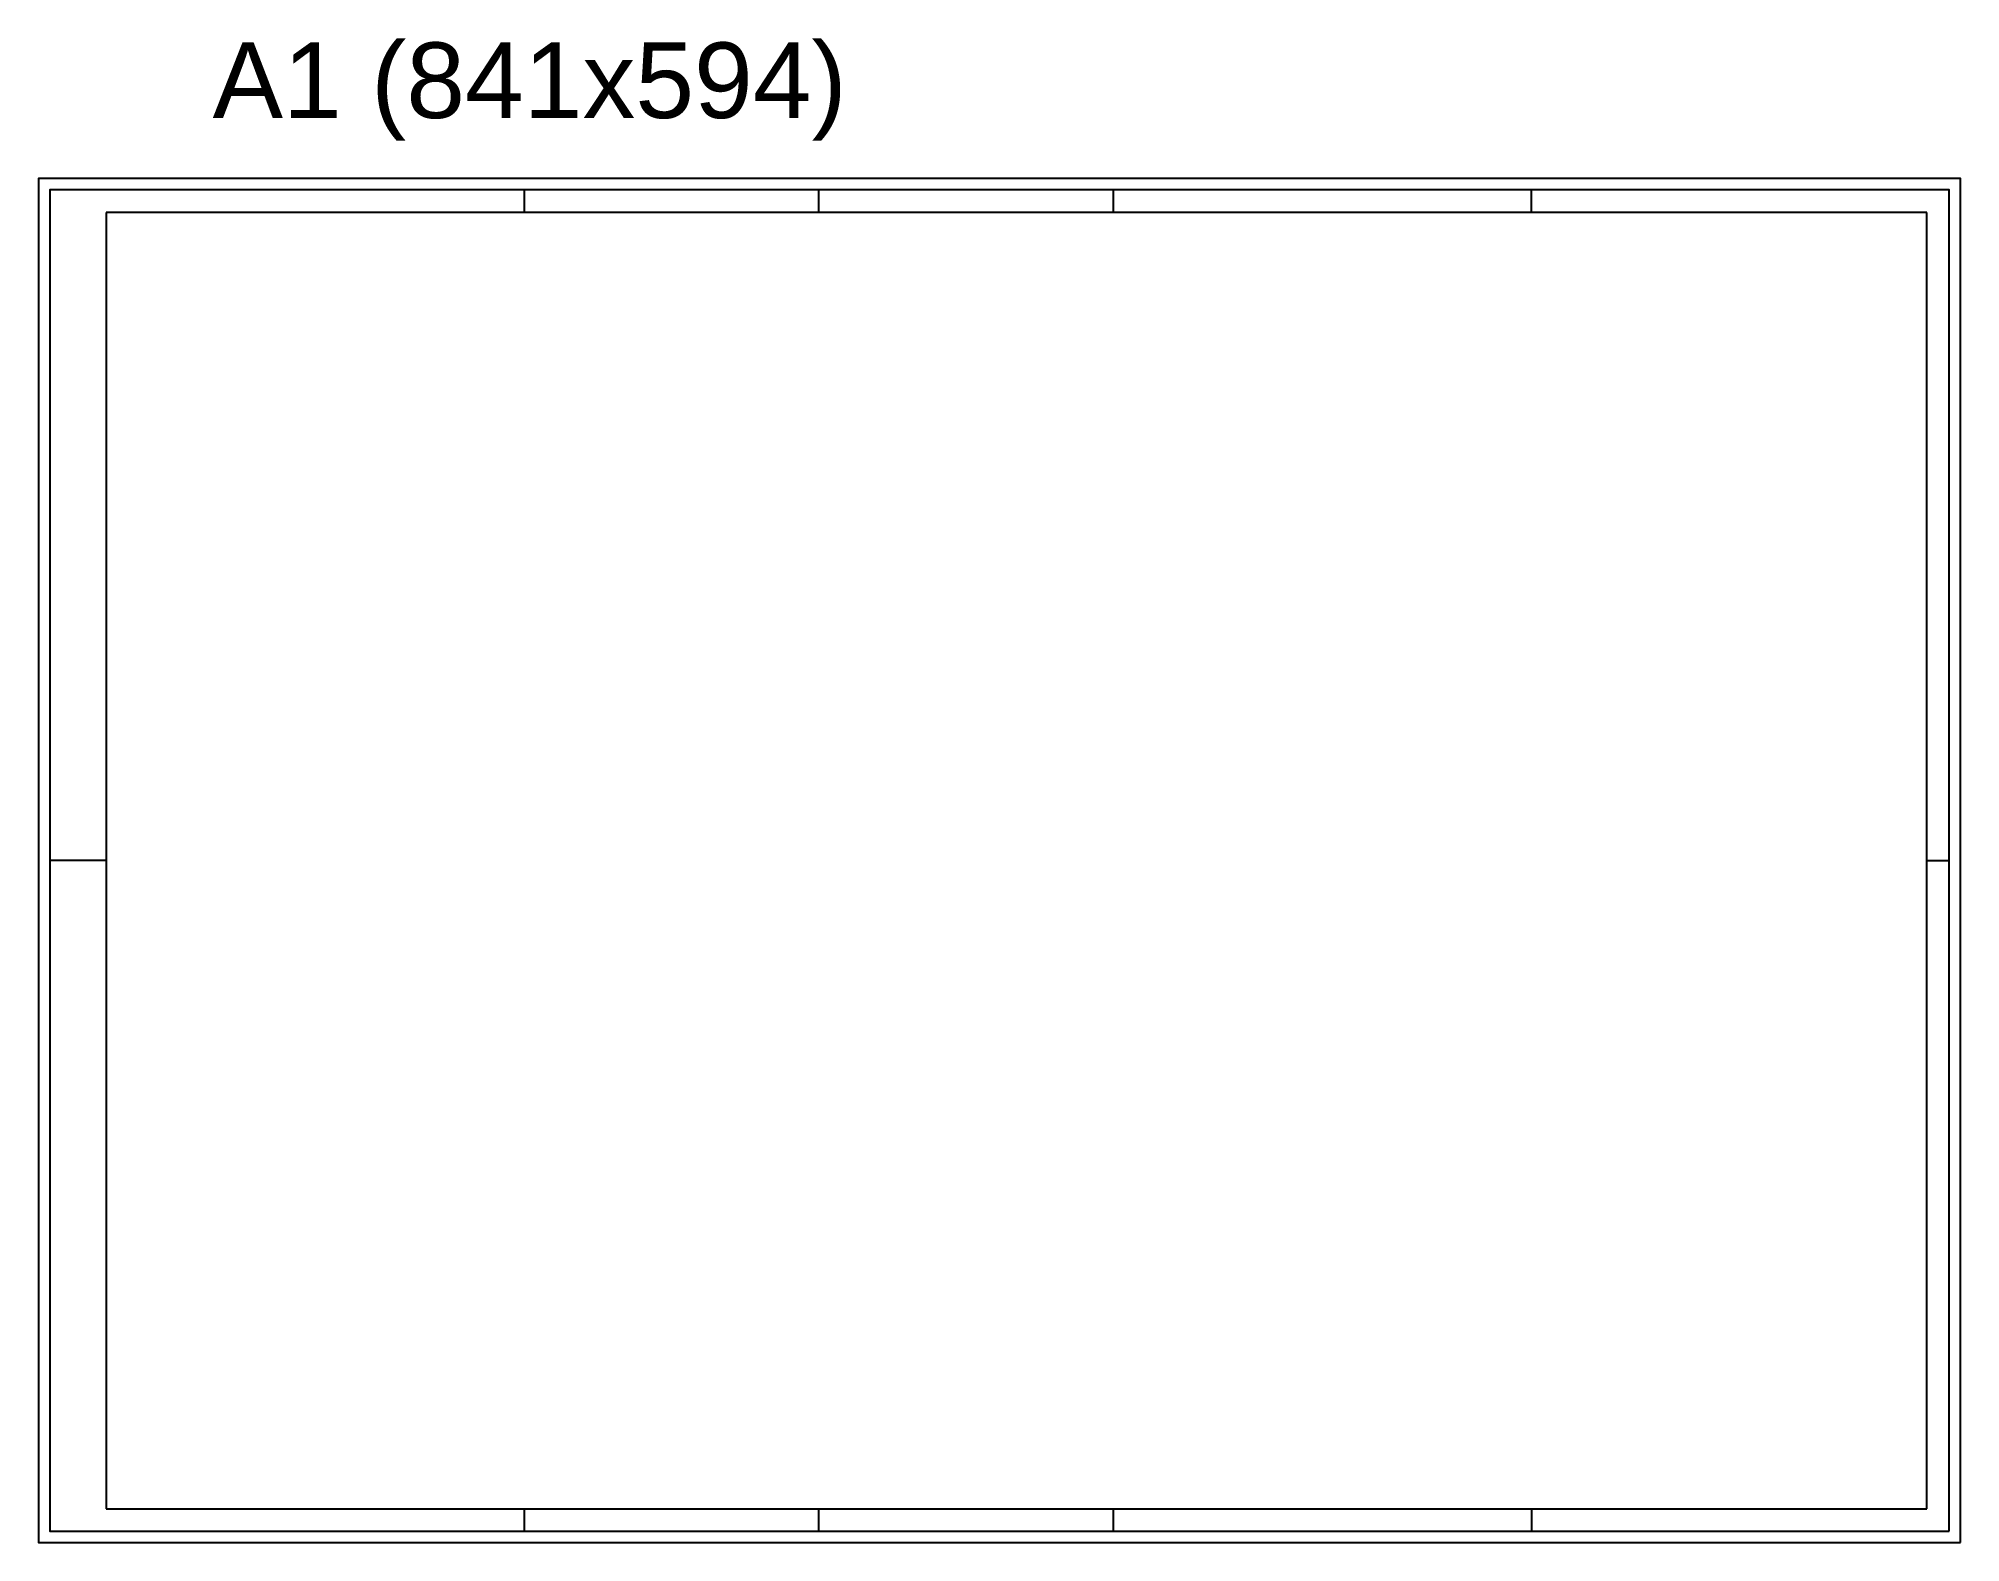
# Paper-space layout 'A1_mm' of a CAD drawing. Header units: millimetres. Extents: x -846 to 5, y -5 to 661.
import ezdxf
from ezdxf.enums import TextEntityAlignment as Align

# ---------------------------------------------------------------- set-up
doc = ezdxf.new("R2010")
doc.units = ezdxf.units.MM
doc.layers.add('0_MRG_AUX', color=7, linetype='Continuous', true_color=0xecbcd1, plot=False)
doc.layers.add('MRG_EXTERNA', color=1, linetype='Continuous')
doc.layers.add('MRG_INTERNA', color=2, linetype='Continuous')
doc.styles.add('Arial', font='arial.ttf')

# ---------------------------------------------------------------- blocks, each defined once
blk = doc.blocks.new('*U11')
at = {"layer": '0_MRG_AUX'}
blk.add_lwpolyline([(5, -5), (5, 599), (-846, 599), (-846, -5)], close=True, dxfattribs=at)
at = {"layer": 'MRG_EXTERNA'}
blk.add_lwpolyline([(0, 0), (0, 594), (-841, 594), (-841, 0)], close=True, dxfattribs=at)
at = {"layer": 'MRG_INTERNA'}
for p, q in [((-631, 594), (-631, 584)), ((-500.5, 584), (-500.5, 594)), ((-370, 584), (-370, 594)), ((-370, 584), (-370, 594)), ((-185, 584), (-185, 594)), ((-816, 584), (-816, 10)), ((-10, 584), (-816, 584)), ((-10, 10), (-10, 584)), ((-816, 297), (-841, 297)), ((-10, 297), (0, 297)), ((-816, 10), (-10, 10)), ((-631, 10), (-631, 0)), ((-500.5, 0), (-500.5, 10)), ((-370, 0), (-370, 10)), ((-370, 0), (-370, 10)), ((-185, 10), (-185, 0))]:
    blk.add_line(p, q, dxfattribs=at)

psp = doc.layouts.new('A1_mm')

# ---------------------------------------------------------------- block references
psp.add_blockref('*U11', (0, 0))

# ---------------------------------------------------------------- texts
at = {"style": 'Arial'}
psp.add_text('A1 (841x594)', height=33.4769, dxfattribs=at).set_placement((-628.52, 659.25), align=Align.TOP_CENTER)

doc.saveas('drawing.dxf')
